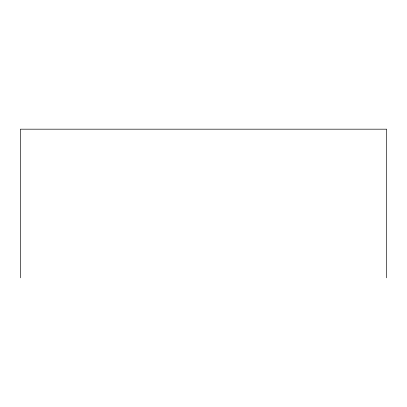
<?xml version="1.0" encoding="UTF-8"?>
<svg xmlns="http://www.w3.org/2000/svg" width="407" height="407" viewBox="0 0 407 407"><rect width="100%" height="100%" fill="white"/><g stroke="black" fill="none" stroke-linecap="round" stroke-linejoin="round"><path stroke-width="0.61" d="M386.65 277.818L386.65 129.182L20.35 129.182L20.35 277.818"/></g></svg>
